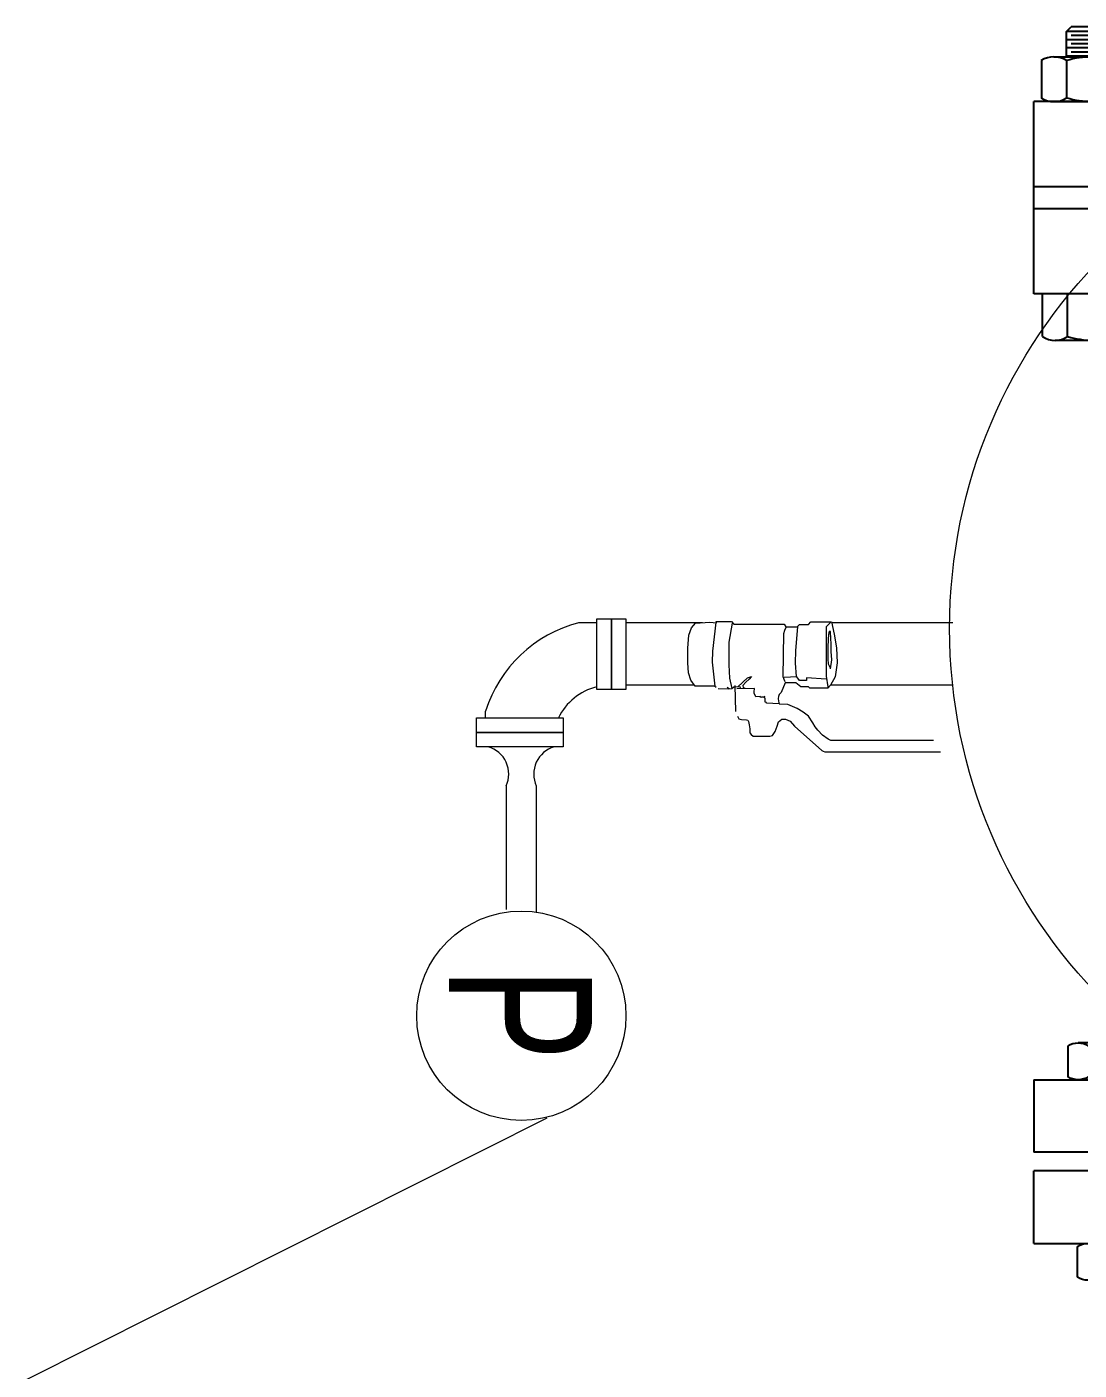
# Model space of a CAD drawing. Header units: inches. Extents: x -98933 to 1585249, y -3352739 to 192771.
# Drawn here: x 58073.62 to 58077.91, y 49937.08 to 49942.55 of the extents above; entities that cross this region are included whole.
import ezdxf
from ezdxf.enums import TextEntityAlignment as Align

# ---------------------------------------------------------------- set-up
doc = ezdxf.new("R2010")
doc.units = ezdxf.units.IN
doc.header["$MEASUREMENT"] = 0
doc.linetypes.add('CENTER', pattern=[2, 1.25, -0.25, 0.25, -0.25])
doc.layers.get('0').update_dxf_attribs({"lineweight": 0})
for name, color, linetype in [('8', 7, 'Continuous'), ('flange', 33, 'Continuous'), ('LAYER4', 7, 'CENTER'), ('Layer5', 3, 'Continuous'), ('LAYER6', 7, 'Continuous'), ('sprinkler head details', 7, 'Continuous')]:
    doc.layers.add(name, color=color, linetype=linetype)
for name, color, linetype, lineweight in [('elevetor setion view', 252, 'Continuous', 0), ('HYDRANT', 1, 'Continuous', 0), ('Hydrant Pipe', 1, 'Continuous', 25), ('Pipe 40 mm', 1, 'Continuous', 25)]:
    doc.layers.add(name, color=color, linetype=linetype, lineweight=lineweight)
doc.styles.add('style1', font='arial.ttf')

# ---------------------------------------------------------------- blocks, each defined once
blk = doc.blocks.new('rtg')
at = {"layer": '8', "color": 39, "linetype": 'Continuous', "lineweight": 25}
blk.add_line((-2284021.174, 2146876.444, -10433572.318), (-2284013.657, 2146876.444, -10433572.318), dxfattribs=at)
blk.add_line((-2284021.174, 2146876.444, -10433572.318), (-2284013.657, 2146876.444, -10433572.318), dxfattribs=at)
at = {"layer": 'elevetor setion view', "color": 39}
blk.add_circle((-2284017.419, 2146880.273, -5507888.863), 4.468, dxfattribs=at)
at = {"layer": 'flange', "color": 39, "lineweight": 25}
for p, q in [((-2284020.895, 2146885.335, -5507888.863), (-2284020.855, 2146885.374, -5507888.863)), ((-2284020.895, 2146885.12, -5507888.863), (-2284020.895, 2146885.335, -5507888.863)), ((-2284020.466, 2146885.335, -5507888.863), (-2284020.895, 2146885.335, -5507888.863)), ((-2284020.506, 2146885.374, -5507888.863), (-2284020.855, 2146885.374, -5507888.863)), ((-2284020.506, 2146885.3, -5507888.863), (-2284020.855, 2146885.3, -5507888.863)), ((-2284020.466, 2146885.265, -5507888.863), (-2284020.895, 2146885.265, -5507888.863)), ((-2284020.466, 2146885.195, -5507888.863), (-2284020.895, 2146885.195, -5507888.863)), ((-2284020.506, 2146885.23, -5507888.863), (-2284020.855, 2146885.23, -5507888.863)), ((-2284020.506, 2146885.16, -5507888.863), (-2284020.855, 2146885.16, -5507888.863)), ((-2284021.109, 2146885.088, -5507888.863), (-2284021.109, 2146884.773, -5507888.863)), ((-2284021.002, 2146885.12, -5507888.863), (-2284020.359, 2146885.12, -5507888.863)), ((-2284020.466, 2146885.125, -5507888.863), (-2284020.895, 2146885.125, -5507888.863)), ((-2284020.895, 2146885.088, -5507888.863), (-2284020.895, 2146884.773, -5507888.863)), ((-2284020.249, 2146884.741, -5507888.863), (-2284021.174, 2146884.741, -5507905.27)), ((-2284013.664, 2146884.741, -5507888.863), (-2284021.174, 2146884.741, -5507888.863)), ((-2284021.174, 2146883.11, -6377996.296), (-2284021.174, 2146884.741, -5507888.863)), ((-2284021.002, 2146884.741, -5507888.863), (-2284020.359, 2146884.741, -5507888.863)), ((-2284020.715, 2146884.018, -5507888.863), (-2284021.174, 2146884.018, -5507888.863)), ((-2284020.715, 2146883.831, -5507888.863), (-2284021.174, 2146883.831, -5507888.863)), ((-2284013.663, 2146883.11, -6377993.288), (-2284021.174, 2146883.11, -5932927.715)), ((-2284021.1, 2146882.747, -5507888.863), (-2284021.1, 2146883.11, -5507888.863)), ((-2284020.886, 2146882.747, -5507888.863), (-2284020.886, 2146883.11, -5507888.863)), ((-2284020.351, 2146882.715, -5507888.863), (-2284020.993, 2146882.715, -5507888.863)), ((-2284020.885, 2146876.73, -10433572.318), (-2284020.885, 2146876.47, -10433572.318)), ((-2284020.267, 2146876.757, -10433572.318), (-2284020.797, 2146876.757, -10433572.318)), ((-2284021.174, 2146876.444, -10433572.318), (-2284021.174, 2146875.83, -10433572.318)), ((-2284020.267, 2146876.444, -10433572.318), (-2284020.797, 2146876.444, -10433572.318)), ((-2284020.085, 2146875.83, -10433572.318), (-2284021.174, 2146875.83, -10433572.318)), ((-2284021.173, 2146875.056, -10433572.318), (-2284021.173, 2146875.67, -10433572.318)), ((-2284020.007, 2146875.67, -10433572.318), (-2284021.173, 2146875.67, -10433572.318)), ((-2284021.173, 2146875.056, -10433572.318), (-2284013.66, 2146875.056, -10433572.318)), ((-2284020.803, 2146874.769, -10433572.318), (-2284020.803, 2146875.029, -10433572.318))]:
    blk.add_line(p, q, dxfattribs=at)
for centre, radius, start, end in [((-2284021.002, 2146884.925, -5507888.863), 0.195, 56.6801, 123.3201), ((-2284020.68, 2146884.389, -5507888.863), 0.731, 72.9804, 107.0198), ((-2284021.002, 2146884.935, -5507888.863), 0.195, 236.6801, 303.3201), ((-2284020.68, 2146885.472, -5507888.863), 0.731, 252.9804, 287.0198), ((-2284020.993, 2146882.91, -5507888.863), 0.195, 236.6799, 303.3199), ((-2284020.672, 2146883.447, -5507888.863), 0.731, 252.9802, 287.0196)]:
    blk.add_arc(centre, radius, start, end, dxfattribs=at)
at = {"layer": 'flange', "color": 39, "lineweight": 25, "extrusion": (0, 0, -1)}
for centre, major_axis, start_param, end_param in [((-2284020.797, 2146876.596, -10433572.318), (0.114, -0.114), 3.345449, 4.508536), ((-2284020.797, 2146876.605, -10433572.318), (0.114, -0.114), 0.203856, 1.366944), ((-2284020.715, 2146874.895, -10433572.318), (0.114, 0.114), 4.916242, 6.079329), ((-2284020.715, 2146874.904, -10433572.318), (0.114, 0.114), 1.774649, 2.937736)]:
    blk.add_ellipse(centre, major_axis=major_axis, ratio=1, start_param=start_param, end_param=end_param, dxfattribs=at)
blk = doc.blocks.new('RFF')
at = {"layer": 'HYDRANT', "color": 5, "lineweight": 5}
for p, q in [((-221490.2592, 148466.5778, 4589712.9288), (-221490.2326, 148466.6082, 4589712.9288)), ((-221490.2326, 148466.6082, 4589712.9288), (-221490.1412, 148466.6139, 4589712.9288)), ((-221490.1412, 148466.6139, 4589712.9288), (-221490.0994, 148466.6101, 4589712.9288)), ((-221490.1222, 148466.4296, 4589712.9288), (-221490.1013, 148466.612, 4589712.9288)), ((-221490.0994, 148466.6101, 4589712.9288), (-221490.1013, 148466.6196, 4589712.9288)), ((-221490.1013, 148466.6196, 4589712.9288), (-221490.0042, 148466.6196, 4589712.9288)), ((-221490.0175, 148466.4866, 4589712.9288), (-221489.9966, 148466.6082, 4589712.9288)), ((-221490.0042, 148466.6196, 4589712.9288), (-221489.989, 148466.6025, 4589712.9288)), ((-221489.5132, 148466.6006, 4589712.9288), (-221489.498, 148466.6177, 4589712.9288)), ((-221489.498, 148466.6177, 4589712.9288), (-221489.3686, 148466.6177, 4589712.9288)), ((-221489.3711, 148466.6141, 4589712.9288), (-221489.4006, 148466.5847, 4589712.9288)), ((-221489.3667, 148466.6158, 4589712.9288), (-221489.3496, 148466.5379, 4589712.9288)), ((-221490.282, 148466.4486, 4589712.9288), (-221490.2763, 148466.5322, 4589712.9288)), ((-221490.2763, 148466.5322, 4589712.9288), (-221490.2592, 148466.5778, 4589712.9288)), ((-221489.989, 148466.6025, 4589712.9288), (-221489.6693, 148466.6025, 4589712.9288)), ((-221489.675, 148466.2661, 4589712.9288), (-221489.6712, 148466.5417, 4589712.9288)), ((-221489.6712, 148466.5417, 4589712.9288), (-221489.6636, 148466.5645, 4589712.9288)), ((-221489.6693, 148466.6025, 4589712.9288), (-221489.6579, 148466.5854, 4589712.9288)), ((-221489.6636, 148466.5645, 4589712.9288), (-221489.656, 148466.5835, 4589712.9288)), ((-221489.6579, 148466.5854, 4589712.9288), (-221489.5855, 148466.5854, 4589712.9288)), ((-221489.5951, 148466.4334, 4589712.9288), (-221489.5817, 148466.5854, 4589712.9288)), ((-221489.5855, 148466.5854, 4589712.9288), (-221489.5703, 148466.6006, 4589712.9288)), ((-221489.5703, 148466.6006, 4589712.9288), (-221489.5132, 148466.6006, 4589712.9288)), ((-221489.4006, 148466.5847, 4589712.9288), (-221489.4006, 148466.2708, 4589712.9288)), ((-221489.3838, 148466.5512, 4589712.9288), (-221489.3876, 148466.5113, 4589712.9288)), ((-221489.3781, 148466.5569, 4589712.9288), (-221489.3838, 148466.5512, 4589712.9288)), ((-221489.3724, 148466.555, 4589712.9288), (-221489.3781, 148466.5569, 4589712.9288)), ((-221489.3724, 148466.5436, 4589712.9288), (-221489.3724, 148466.555, 4589712.9288)), ((-221489.3705, 148466.5189, 4589712.9288), (-221489.3724, 148466.5436, 4589712.9288)), ((-221489.3496, 148466.5379, 4589712.9288), (-221489.3344, 148466.4505, 4589712.9288)), ((-221490.282, 148466.3554, 4589712.9288), (-221490.282, 148466.4486, 4589712.9288)), ((-221490.0194, 148466.3421, 4589712.9288), (-221490.0175, 148466.4866, 4589712.9288)), ((-221489.3876, 148466.5113, 4589712.9288), (-221489.3895, 148466.4486, 4589712.9288)), ((-221489.3895, 148466.4486, 4589712.9288), (-221489.3895, 148466.3782, 4589712.9288)), ((-221489.3686, 148466.4676, 4589712.9288), (-221489.3705, 148466.5189, 4589712.9288)), ((-221489.3686, 148466.4277, 4589712.9288), (-221489.3686, 148466.4676, 4589712.9288)), ((-221489.3344, 148466.4505, 4589712.9288), (-221489.3305, 148466.3554, 4589712.9288)), ((-221490.2782, 148466.2927, 4589712.9288), (-221490.282, 148466.3554, 4589712.9288)), ((-221490.1241, 148466.3611, 4589712.9288), (-221490.1222, 148466.4296, 4589712.9288)), ((-221490.107, 148466.2072, 4589712.9288), (-221490.1241, 148466.3611, 4589712.9288)), ((-221489.597, 148466.3535, 4589712.9288), (-221489.5951, 148466.4334, 4589712.9288)), ((-221489.5894, 148466.268, 4589712.9288), (-221489.597, 148466.3535, 4589712.9288)), ((-221489.3895, 148466.3782, 4589712.9288), (-221489.3876, 148466.3497, 4589712.9288)), ((-221489.3724, 148466.3174, 4589712.9288), (-221489.3648, 148466.3744, 4589712.9288)), ((-221489.3648, 148466.3744, 4589712.9288), (-221489.3686, 148466.4277, 4589712.9288)), ((-221489.3305, 148466.3554, 4589712.9288), (-221489.3439, 148466.2661, 4589712.9288)), ((-221490.263, 148466.2452, 4589712.9288), (-221490.2782, 148466.2927, 4589712.9288)), ((-221490.0137, 148466.2585, 4589712.9288), (-221490.0194, 148466.3421, 4589712.9288)), ((-221489.9014, 148466.2604, 4589712.9288), (-221489.8767, 148466.268, 4589712.9288)), ((-221489.8767, 148466.268, 4589712.9288), (-221489.8919, 148466.2509, 4589712.9288)), ((-221489.6674, 148466.249, 4589712.9288), (-221489.675, 148466.2661, 4589712.9288)), ((-221489.5875, 148466.2661, 4589712.9288), (-221489.6674, 148466.2623, 4589712.9288)), ((-221489.5703, 148466.2433, 4589712.9288), (-221489.5875, 148466.2661, 4589712.9288)), ((-221489.4006, 148466.2708, 4589712.9288), (-221489.3907, 148466.2022, 4589712.9288)), ((-221489.3876, 148466.3497, 4589712.9288), (-221489.38, 148466.3326, 4589712.9288)), ((-221489.38, 148466.3326, 4589712.9288), (-221489.3724, 148466.3288, 4589712.9288)), ((-221489.3439, 148466.2661, 4589712.9288), (-221489.3743, 148466.2129, 4589712.9288)), ((-221490.2345, 148466.2068, 4589712.9288), (-221490.263, 148466.2452, 4589712.9288)), ((-221490.1115, 148466.2068, 4589712.9288), (-221490.2345, 148466.2068, 4589712.9288)), ((-221490.1006, 148466.1989, 4589712.9288), (-221490.1115, 148466.2068, 4589712.9288)), ((-221490.0248, 148466.1889, 4589712.9288), (-221490.0876, 148466.1899, 4589712.9288)), ((-221490.0191, 148466.1899, 4589712.9288), (-221490.0321, 148466.1989, 4589712.9288)), ((-221490.0009, 148466.1909, 4589712.9288), (-221490.0248, 148466.1889, 4589712.9288)), ((-221490.0004, 148466.192, 4589712.9288), (-221490.0137, 148466.2585, 4589712.9288)), ((-221489.9889, 148466.2019, 4589712.9288), (-221490.0009, 148466.1909, 4589712.9288)), ((-221489.958, 148466.2038, 4589712.9288), (-221489.9889, 148466.2019, 4589712.9288)), ((-221489.9823, 148466.211, 4589712.9288), (-221489.9786, 148466.0453, 4589712.9288)), ((-221489.8571, 148466.1929, 4589712.9288), (-221489.9696, 148466.1899, 4589712.9288)), ((-221489.9623, 148466.2034, 4589712.9288), (-221489.9014, 148466.2604, 4589712.9288)), ((-221489.947, 148466.2009, 4589712.9288), (-221489.958, 148466.2038, 4589712.9288)), ((-221489.948, 148466.1929, 4589712.9288), (-221489.947, 148466.2009, 4589712.9288)), ((-221489.9129, 148466.2338, 4589712.9288), (-221489.9319, 148466.211, 4589712.9288)), ((-221489.9319, 148466.211, 4589712.9288), (-221489.93, 148466.1996, 4589712.9288)), ((-221489.93, 148466.1996, 4589712.9288), (-221489.9205, 148466.1958, 4589712.9288)), ((-221489.9205, 148466.1958, 4589712.9288), (-221489.9205, 148466.1901, 4589712.9288)), ((-221489.8919, 148466.2509, 4589712.9288), (-221489.9129, 148466.2338, 4589712.9288)), ((-221489.86, 148466.1714, 4589712.9288), (-221489.8571, 148466.1929, 4589712.9288)), ((-221489.6615, 148466.2294, 4589712.9288), (-221489.6864, 148466.1674, 4589712.9288)), ((-221489.6617, 148466.2357, 4589712.9288), (-221489.6674, 148466.249, 4589712.9288)), ((-221489.6468, 148466.2294, 4589712.9288), (-221489.6615, 148466.2294, 4589712.9288)), ((-221489.5931, 148466.2294, 4589712.9288), (-221489.6468, 148466.2294, 4589712.9288)), ((-221489.5616, 148466.2032, 4589712.9288), (-221489.5931, 148466.2294, 4589712.9288)), ((-221489.5266, 148466.2433, 4589712.9288), (-221489.5703, 148466.2433, 4589712.9288)), ((-221489.5144, 148466.2032, 4589712.9288), (-221489.5616, 148466.2032, 4589712.9288)), ((-221489.401, 148466.2509, 4589712.9288), (-221489.5266, 148466.2604, 4589712.9288)), ((-221489.5266, 148466.2604, 4589712.9288), (-221489.5266, 148466.2433, 4589712.9288)), ((-221489.5039, 148466.194, 4589712.9288), (-221489.5144, 148466.2032, 4589712.9288)), ((-221489.3898, 148466.194, 4589712.9288), (-221489.5039, 148466.194, 4589712.9288)), ((-221489.3907, 148466.2022, 4589712.9288), (-221489.3898, 148466.194, 4589712.9288)), ((-221489.3743, 148466.2129, 4589712.9288), (-221489.3898, 148466.194, 4589712.9288)), ((-221489.859, 148466.1626, 4589712.9288), (-221489.86, 148466.1714, 4589712.9288)), ((-221489.8512, 148466.143, 4589712.9288), (-221489.859, 148466.1626, 4589712.9288)), ((-221489.8492, 148466.1391, 4589712.9288), (-221489.8512, 148466.143, 4589712.9288)), ((-221489.8209, 148466.142, 4589712.9288), (-221489.8492, 148466.1391, 4589712.9288)), ((-221489.816, 148466.1362, 4589712.9288), (-221489.8209, 148466.142, 4589712.9288)), ((-221489.8121, 148466.1372, 4589712.9288), (-221489.816, 148466.1362, 4589712.9288)), ((-221489.7984, 148466.1381, 4589712.9288), (-221489.8121, 148466.1372, 4589712.9288)), ((-221489.7925, 148466.1411, 4589712.9288), (-221489.7984, 148466.1381, 4589712.9288)), ((-221489.7944, 148466.1332, 4589712.9288), (-221489.7925, 148466.1411, 4589712.9288)), ((-221489.7886, 148466.1303, 4589712.9288), (-221489.7944, 148466.1332, 4589712.9288)), ((-221489.7895, 148466.1176, 4589712.9288), (-221489.7886, 148466.1303, 4589712.9288)), ((-221489.7895, 148466.1049, 4589712.9288), (-221489.7895, 148466.1176, 4589712.9288)), ((-221489.7817, 148466.1029, 4589712.9288), (-221489.7895, 148466.1049, 4589712.9288)), ((-221489.7798, 148466.0981, 4589712.9288), (-221489.7817, 148466.1029, 4589712.9288)), ((-221489.6995, 148466.0941, 4589712.9288), (-221489.7798, 148466.0981, 4589712.9288)), ((-221489.7034, 148466.142, 4589712.9288), (-221489.7064, 148466.1284, 4589712.9288)), ((-221489.7064, 148466.1284, 4589712.9288), (-221489.7034, 148466.1127, 4589712.9288)), ((-221489.6995, 148466.1538, 4589712.9288), (-221489.7034, 148466.142, 4589712.9288)), ((-221489.7034, 148466.1127, 4589712.9288), (-221489.6995, 148466.0941, 4589712.9288)), ((-221489.6864, 148466.1674, 4589712.9288), (-221489.6995, 148466.1538, 4589712.9288)), ((-221489.9657, 148466.016, 4589712.9288), (-221489.9579, 148465.9984, 4589712.9288)), ((-221489.6455, 148466.0899, 4589712.9288), (-221489.6997, 148466.0936, 4589712.9288)), ((-221489.5847, 148466.0651, 4589712.9288), (-221489.6455, 148466.0899, 4589712.9288)), ((-221489.5479, 148466.0421, 4589712.9288), (-221489.5847, 148466.0651, 4589712.9288)), ((-221489.5138, 148466.0164, 4589712.9288), (-221489.5479, 148466.0421, 4589712.9288)), ((-221489.4853, 148465.9741, 4589712.9288), (-221489.5138, 148466.0164, 4589712.9288)), ((-221489.9579, 148465.9984, 4589712.9288), (-221489.9393, 148465.9945, 4589712.9288)), ((-221489.9393, 148465.9945, 4589712.9288), (-221489.9089, 148465.9925, 4589712.9288)), ((-221489.9089, 148465.9925, 4589712.9288), (-221489.8992, 148465.9906, 4589712.9288)), ((-221489.8992, 148465.9906, 4589712.9288), (-221489.8952, 148465.9818, 4589712.9288)), ((-221489.8952, 148465.9818, 4589712.9288), (-221489.8903, 148465.9603, 4589712.9288)), ((-221489.8903, 148465.9603, 4589712.9288), (-221489.8874, 148465.9368, 4589712.9288)), ((-221489.8874, 148465.9368, 4589712.9288), (-221489.8864, 148465.9094, 4589712.9288)), ((-221489.725, 148465.9192, 4589712.9288), (-221489.7122, 148465.9524, 4589712.9288)), ((-221489.7122, 148465.9524, 4589712.9288), (-221489.7034, 148465.9798, 4589712.9288)), ((-221489.7034, 148465.9798, 4589712.9288), (-221489.6839, 148465.9964, 4589712.9288)), ((-221489.6839, 148465.9964, 4589712.9288), (-221489.6594, 148465.9964, 4589712.9288)), ((-221489.6594, 148465.9964, 4589712.9288), (-221489.631, 148465.9837, 4589712.9288)), ((-221489.631, 148465.9837, 4589712.9288), (-221489.6016, 148465.9534, 4589712.9288)), ((-221489.6016, 148465.9534, 4589712.9288), (-221489.4285, 148465.7976, 4589712.9288)), ((-221489.4715, 148465.9475, 4589712.9288), (-221489.4853, 148465.9741, 4589712.9288)), ((-221489.454, 148465.9282, 4589712.9288), (-221489.4715, 148465.9475, 4589712.9288)), ((-221489.4246, 148465.8951, 4589712.9288), (-221489.454, 148465.9282, 4589712.9288)), ((-221489.8864, 148465.9094, 4589712.9288), (-221489.8786, 148465.8987, 4589712.9288)), ((-221489.8786, 148465.8987, 4589712.9288), (-221489.8649, 148465.8899, 4589712.9288)), ((-221489.8649, 148465.8899, 4589712.9288), (-221489.8424, 148465.8899, 4589712.9288)), ((-221489.8424, 148465.8899, 4589712.9288), (-221489.8052, 148465.8899, 4589712.9288)), ((-221489.8052, 148465.8899, 4589712.9288), (-221489.7768, 148465.8899, 4589712.9288)), ((-221489.7768, 148465.8899, 4589712.9288), (-221489.7592, 148465.8899, 4589712.9288)), ((-221489.7592, 148465.8899, 4589712.9288), (-221489.7426, 148465.8928, 4589712.9288)), ((-221489.7426, 148465.8928, 4589712.9288), (-221489.725, 148465.9192, 4589712.9288)), ((-221489.3887, 148465.8694, 4589712.9288), (-221489.4246, 148465.8951, 4589712.9288)), ((-221489.3718, 148465.8621, 4589712.9288), (-221489.3887, 148465.8694, 4589712.9288)), ((-221489.0654, 148465.8621, 4589712.9288), (-221489.3718, 148465.8621, 4589712.9288)), ((-221488.7184, 148465.8621, 4589712.9288), (-221489.0654, 148465.8621, 4589712.9288)), ((-221489.4285, 148465.7976, 4589712.9288), (-221489.4208, 148465.7937, 4589712.9288)), ((-221489.4208, 148465.7937, 4589712.9288), (-221489.41, 148465.7898, 4589712.9288)), ((-221489.41, 148465.7898, 4589712.9288), (-221488.6728, 148465.7898, 4589712.9288))]:
    blk.add_line(p, q, dxfattribs=at)
at = {"layer": 'Hydrant Pipe', "lineweight": 5}
for p, q in [((-221490.8615, 148466.6109, 4589712.9288), (-221490.9769, 148466.6109, 4589712.9288)), ((-221490.1891, 148466.6109, 4589712.9288), (-221490.6778, 148466.6109, 4589712.9288)), ((-221488.5953, 148466.6109, 4589712.9288), (-221489.3656, 148466.6109, 4589712.9288)), ((-221490.2389, 148466.2128, 4589712.9288), (-221490.6778, 148466.2128, 4589712.9288)), ((-221488.5953, 148466.2128, 4589712.9288), (-221489.3744, 148466.2128, 4589712.9288)), ((-221491.5696, 148466.0051, 4589712.9288), (-221491.5696, 148466.0491, 4589712.9288)), ((-221491.4384, 148465.5722, 4589712.9288), (-221491.4384, 148464.7866, 4589712.9288)), ((-221491.2465, 148465.5722, 4589712.9288), (-221491.2465, 148464.7678, 4589712.9288))]:
    blk.add_line(p, q, dxfattribs=at)
for centre, radius, start, end in [((-221490.7656, 148465.7945, 4589712.9288), 0.8433, 104.51186, 162.42627), ((-221490.7755, 148465.8477, 4589712.9288), 0.3651, 103.62144, 154.46444), ((-221491.6026, 148465.6477, 4589712.9288), 0.1807, 335.29754, 73.95397), ((-221491.0823, 148465.6477, 4589712.9288), 0.1807, 106.04603, 204.70246)]:
    blk.add_arc(centre, radius, start, end, dxfattribs=at)
at = {"layer": 'LAYER4', "lineweight": 5}
for p, q in [((-221490.8605, 148466.6356, 4589712.9288), (-221490.7686, 148466.6356, 4589712.9288)), ((-221490.8605, 148466.1863, 4589712.9288), (-221490.8605, 148466.6356, 4589712.9288)), ((-221490.7686, 148466.6356, 4589712.9288), (-221490.6767, 148466.6356, 4589712.9288)), ((-221490.7686, 148466.1863, 4589712.9288), (-221490.7686, 148466.6356, 4589712.9288)), ((-221490.7686, 148466.6356, 4589712.9288), (-221490.7686, 148466.1863, 4589712.9288)), ((-221490.6767, 148466.6356, 4589712.9288), (-221490.6767, 148466.1863, 4589712.9288)), ((-221490.7686, 148466.1863, 4589712.9288), (-221490.8605, 148466.1863, 4589712.9288)), ((-221490.6767, 148466.1863, 4589712.9288), (-221490.7686, 148466.1863, 4589712.9288)), ((-221491.6274, 148466.0051, 4589712.9288), (-221491.0746, 148466.0051, 4589712.9288)), ((-221491.6274, 148465.9132, 4589712.9288), (-221491.6274, 148466.0051, 4589712.9288)), ((-221491.0746, 148466.0051, 4589712.9288), (-221491.0746, 148465.9132, 4589712.9288)), ((-221491.0746, 148465.9132, 4589712.9288), (-221491.6274, 148465.9132, 4589712.9288)), ((-221491.6274, 148465.9132, 4589712.9288), (-221491.0746, 148465.9132, 4589712.9288)), ((-221491.6274, 148465.8214, 4589712.9288), (-221491.6274, 148465.9132, 4589712.9288)), ((-221491.0746, 148465.9132, 4589712.9288), (-221491.0746, 148465.8214, 4589712.9288)), ((-221491.0746, 148465.8214, 4589712.9288), (-221491.6274, 148465.8214, 4589712.9288))]:
    blk.add_line(p, q, dxfattribs=at)
at = {"layer": 'LAYER6', "color": 1, "lineweight": 5}
blk.add_circle((-221491.3418, 148464.1095, 4589712.9288), 0.6662, dxfattribs=at)
at = {"layer": 'Pipe 40 mm', "color": 0, "lineweight": 5, "elevation": 4589712.9288}
blk.add_lwpolyline([(-221491.1794, 148463.4575), (-221494.4897, 148461.7947), (-221494.4897, 148447.7142)], dxfattribs=at)
at = {"layer": 'sprinkler head details', "color": 3, "lineweight": 5, "xscale": 0.7504239933413656, "yscale": 0.7504239933413656, "zscale": 0.7504239931374973}
blk.add_blockref('rtg', (1492496.2104, -1462603.892, 8722964.8834), dxfattribs=at)
at = {"layer": 'Layer5', "lineweight": 5, "style": 'style1', "width": 0.7}
blk.add_text('P', height=0.9107, rotation=270, dxfattribs=at).set_placement((-221491.8016, 148464.1215, 4589712.9288), align=Align.CENTER)

msp = doc.modelspace()

# ---------------------------------------------------------------- block references
at = {"lineweight": -2, "xscale": 0.6399999999994179, "yscale": 0.6399999999994179, "zscale": 0.639999999984866}
msp.add_blockref('RFF', (199830.0919, -45078.5114, -483662.7356), dxfattribs=at)

doc.saveas('drawing.dxf')
